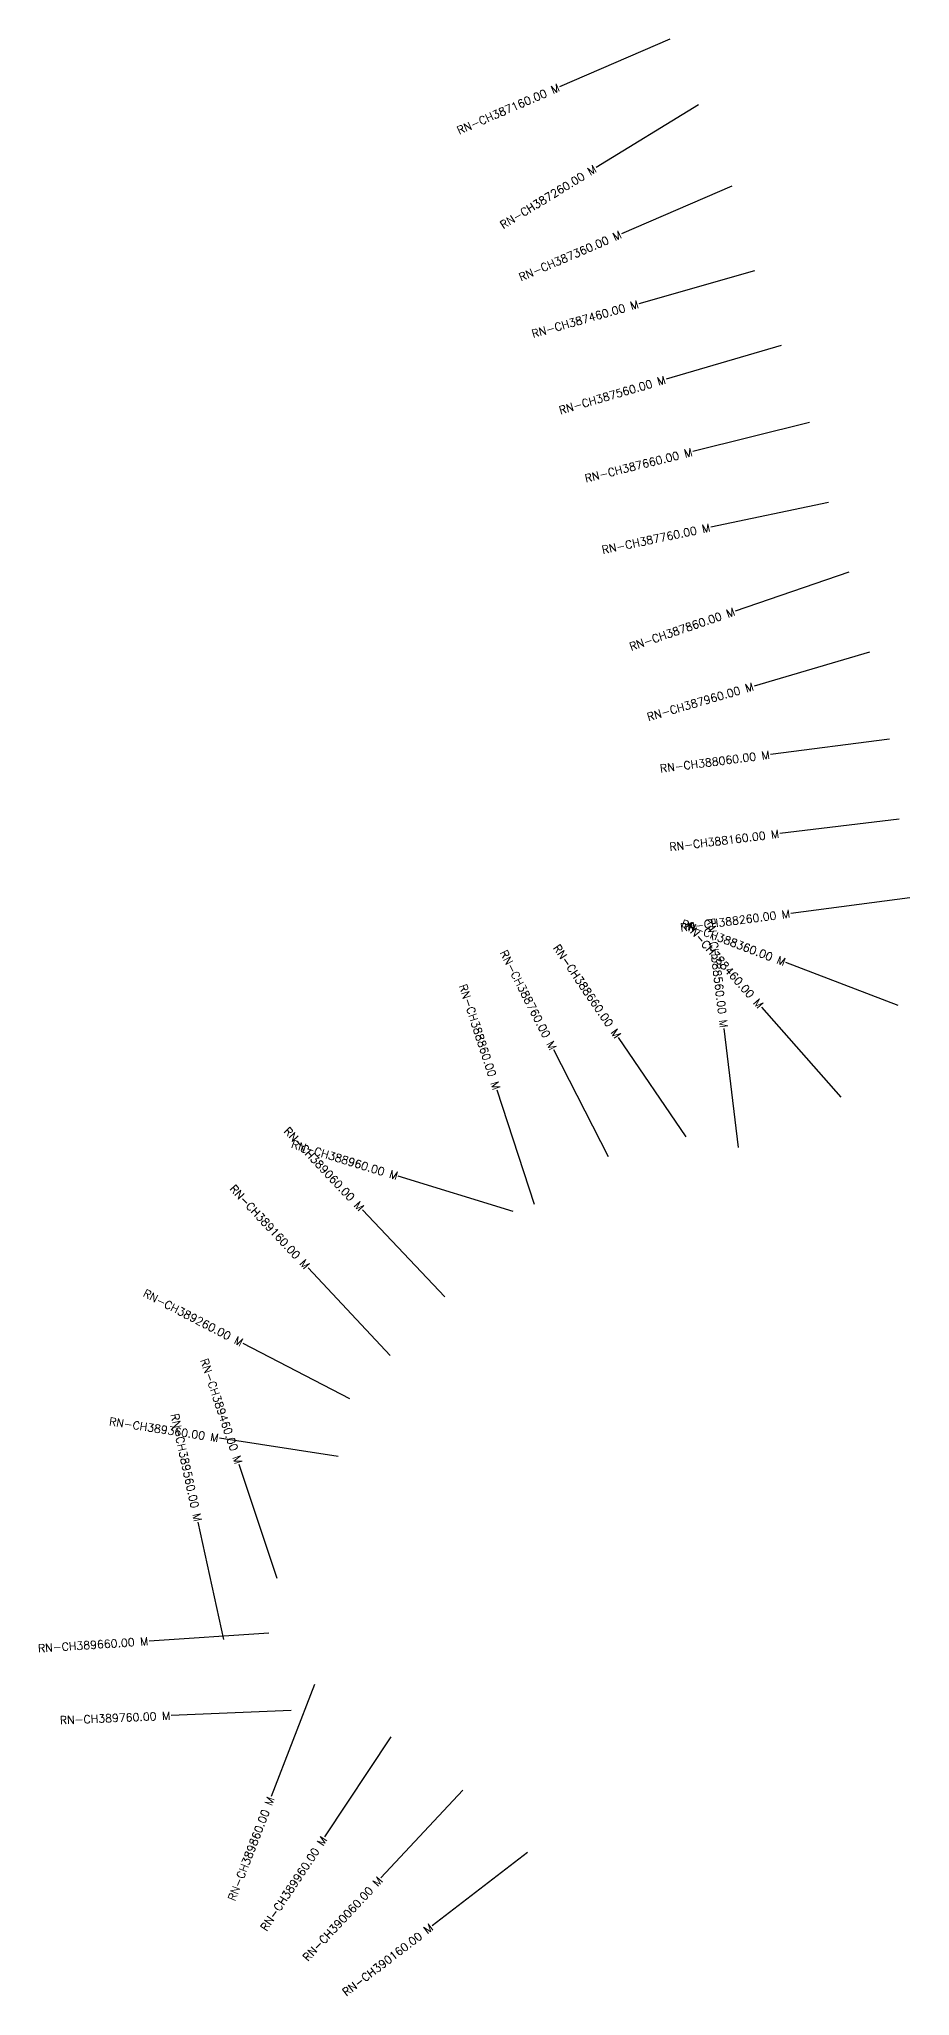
# Model space of a CAD drawing. Header units: metres. Extents: x 301149 to 305903, y 1950650 to 1953397.
# Drawn here: x 301149 to 302237, y 1950650 to 1953096 of the extents above; entities that cross this region are included whole.
import ezdxf
from ezdxf.enums import TextEntityAlignment as Align

# ---------------------------------------------------------------- set-up
doc = ezdxf.new("R2010")
doc.units = ezdxf.units.M
doc.header["$MEASUREMENT"] = 0
doc.layers.add('CS', color=134, linetype='Continuous')
doc.layers.add('CSMark', color=6, linetype='Continuous')
doc.styles.get("Standard").update_dxf_attribs({"font": 'simplex.shx'})

msp = doc.modelspace()

# ---------------------------------------------------------------- linework, layer by layer
at = {"layer": 'CS'}
for p, q in [((301937, 1953095.6), (301799.3, 1953036)), ((301972.5, 1953013.6), (301844.7, 1952935)), ((302014.4, 1952911.8), (301876.7, 1952852.4)), ((302042.6, 1952806.1), (301898.3, 1952764.9)), ((302076.1, 1952712.7), (301932.2, 1952670.5)), ((302111.2, 1952616.4), (301965.7, 1952580.1)), ((302135, 1952516.4), (301988.2, 1952485.6)), ((302160.4, 1952429.3), (302018.5, 1952380.8)), ((302186, 1952329.3), (302042, 1952287.2)), ((302211.3, 1952220.6), (302062.5, 1952201.5)), ((302223.3, 1952120.9), (302074.4, 1952102.7)), ((302236.6, 1952022.3), (302087.8, 1952003)), ((302221.9, 1951888.1), (302081.8, 1951941.5)), ((302151, 1951773.5), (302051.6, 1951885.8)), ((302022.5, 1951710.3), (302004.6, 1951859.2)), ((301860.4, 1951698.8), (301792.1, 1951832.4)), ((301957.4, 1951723.9), (301872.9, 1951847.8)), ((301767.7, 1951639.4), (301721.2, 1951782.1)), ((301741.1, 1951630.4), (301597.7, 1951674.5)), ((301656.1, 1951523.7), (301553.1, 1951632.7)), ((301587.6, 1951450.6), (301485.1, 1951560.1)), ((301537.1, 1951396.6), (301403.9, 1951465.5)), ((301522.7, 1951324.5), (301374.4, 1951347.2)), ((301446.4, 1951172.1), (301399, 1951314.4)), ((301380, 1951095.7), (301348, 1951242.2)), ((301436.3, 1951103.6), (301286.6, 1951093.7)), ((301493, 1951039.6), (301439.2, 1950899.5)), ((301463.9, 1951006.8), (301314, 1951000.6)), ((301588.5, 1950974.2), (301505.8, 1950849.1)), ((301678.5, 1950907.2), (301576.1, 1950797.7)), ((301759.1, 1950829.3), (301640.1, 1950737.9))]:
    msp.add_line(p, q, dxfattribs=at)

# ---------------------------------------------------------------- texts
at = {"layer": 'CSMark'}
for s, rotation, p in [('RN-CH387160.00 M', 23.4138, (301798.4, 1953035.6)), ('RN-CH387260.00 M', 31.5995, (301843.8, 1952934.5)), ('RN-CH387360.00 M', 23.3463, (301875.7, 1952852)), ('RN-CH387460.00 M', 15.9076, (301897.4, 1952764.7)), ('RN-CH387560.00 M', 16.3461, (301931.2, 1952670.2)), ('RN-CH387660.00 M', 14.032, (301964.8, 1952579.8)), ('RN-CH387760.00 M', 11.8744, (301987.2, 1952485.4)), ('RN-CH387860.00 M', 18.8403, (302017.5, 1952380.5)), ('RN-CH387960.00 M', 16.3105, (302041.1, 1952286.9)), ('RN-CH388060.00 M', 7.2886, (302061.5, 1952201.4)), ('RN-CH388160.00 M', 6.9654, (302073.4, 1952102.6)), ('RN-CH388260.00 M', 7.3776, (302086.8, 1952002.9)), ('RN-CH388360.00 M', 339.1448, (302080.8, 1951941.9)), ('RN-CH388460.00 M', 311.5225, (302050.9, 1951886.5)), ('RN-CH388560.00 M', 276.8631, (302004.5, 1951860.2)), ('RN-CH388760.00 M', 297.0791, (301791.6, 1951833.3)), ('RN-CH388660.00 M', 304.2656, (301872.4, 1951848.7)), ('RN-CH388860.00 M', 288.0402, (301720.9, 1951783)), ('RN-CH389060.00 M', 313.3995, (301552.4, 1951633.4)), ('RN-CH388960.00 M', 342.9274, (301596.8, 1951674.7)), ('RN-CH389160.00 M', 313.0846, (301484.4, 1951560.9)), ('RN-CH389260.00 M', 332.6616, (301403, 1951466)), ('RN-CH389460.00 M', 288.4221, (301398.7, 1951315.4)), ('RN-CH389360.00 M', 351.2805, (301373.4, 1951347.4)), ('RN-CH389560.00 M', 282.3339, (301347.8, 1951243.2)), ('RN-CH389660.00 M', 3.7784, (301285.6, 1951093.6)), ('RN-CH389660.00 M', 3.7784, (301285.6, 1951093.6)), ('RN-CH389760.00 M', 2.3873, (301313, 1951000.5)), ('RN-CH389760.00 M', 2.3873, (301313, 1951000.5)), ('RN-CH389860.00 M', 68.9748, (301438.8, 1950898.6)), ('RN-CH389860.00 M', 68.9748, (301438.8, 1950898.6)), ('RN-CH389960.00 M', 56.5568, (301505.2, 1950848.2)), ('RN-CH390060.00 M', 46.9272, (301575.4, 1950796.9)), ('RN-CH390060.00 M', 46.9272, (301575.4, 1950796.9)), ('RN-CH390160.00 M', 37.5298, (301639.3, 1950737.3)), ('RN-CH390160.00 M', 37.5298, (301639.3, 1950737.3))]:
    msp.add_text(s, height=10, rotation=rotation, dxfattribs=at).set_placement(p, align=Align.MIDDLE_RIGHT)

doc.saveas('drawing.dxf')
